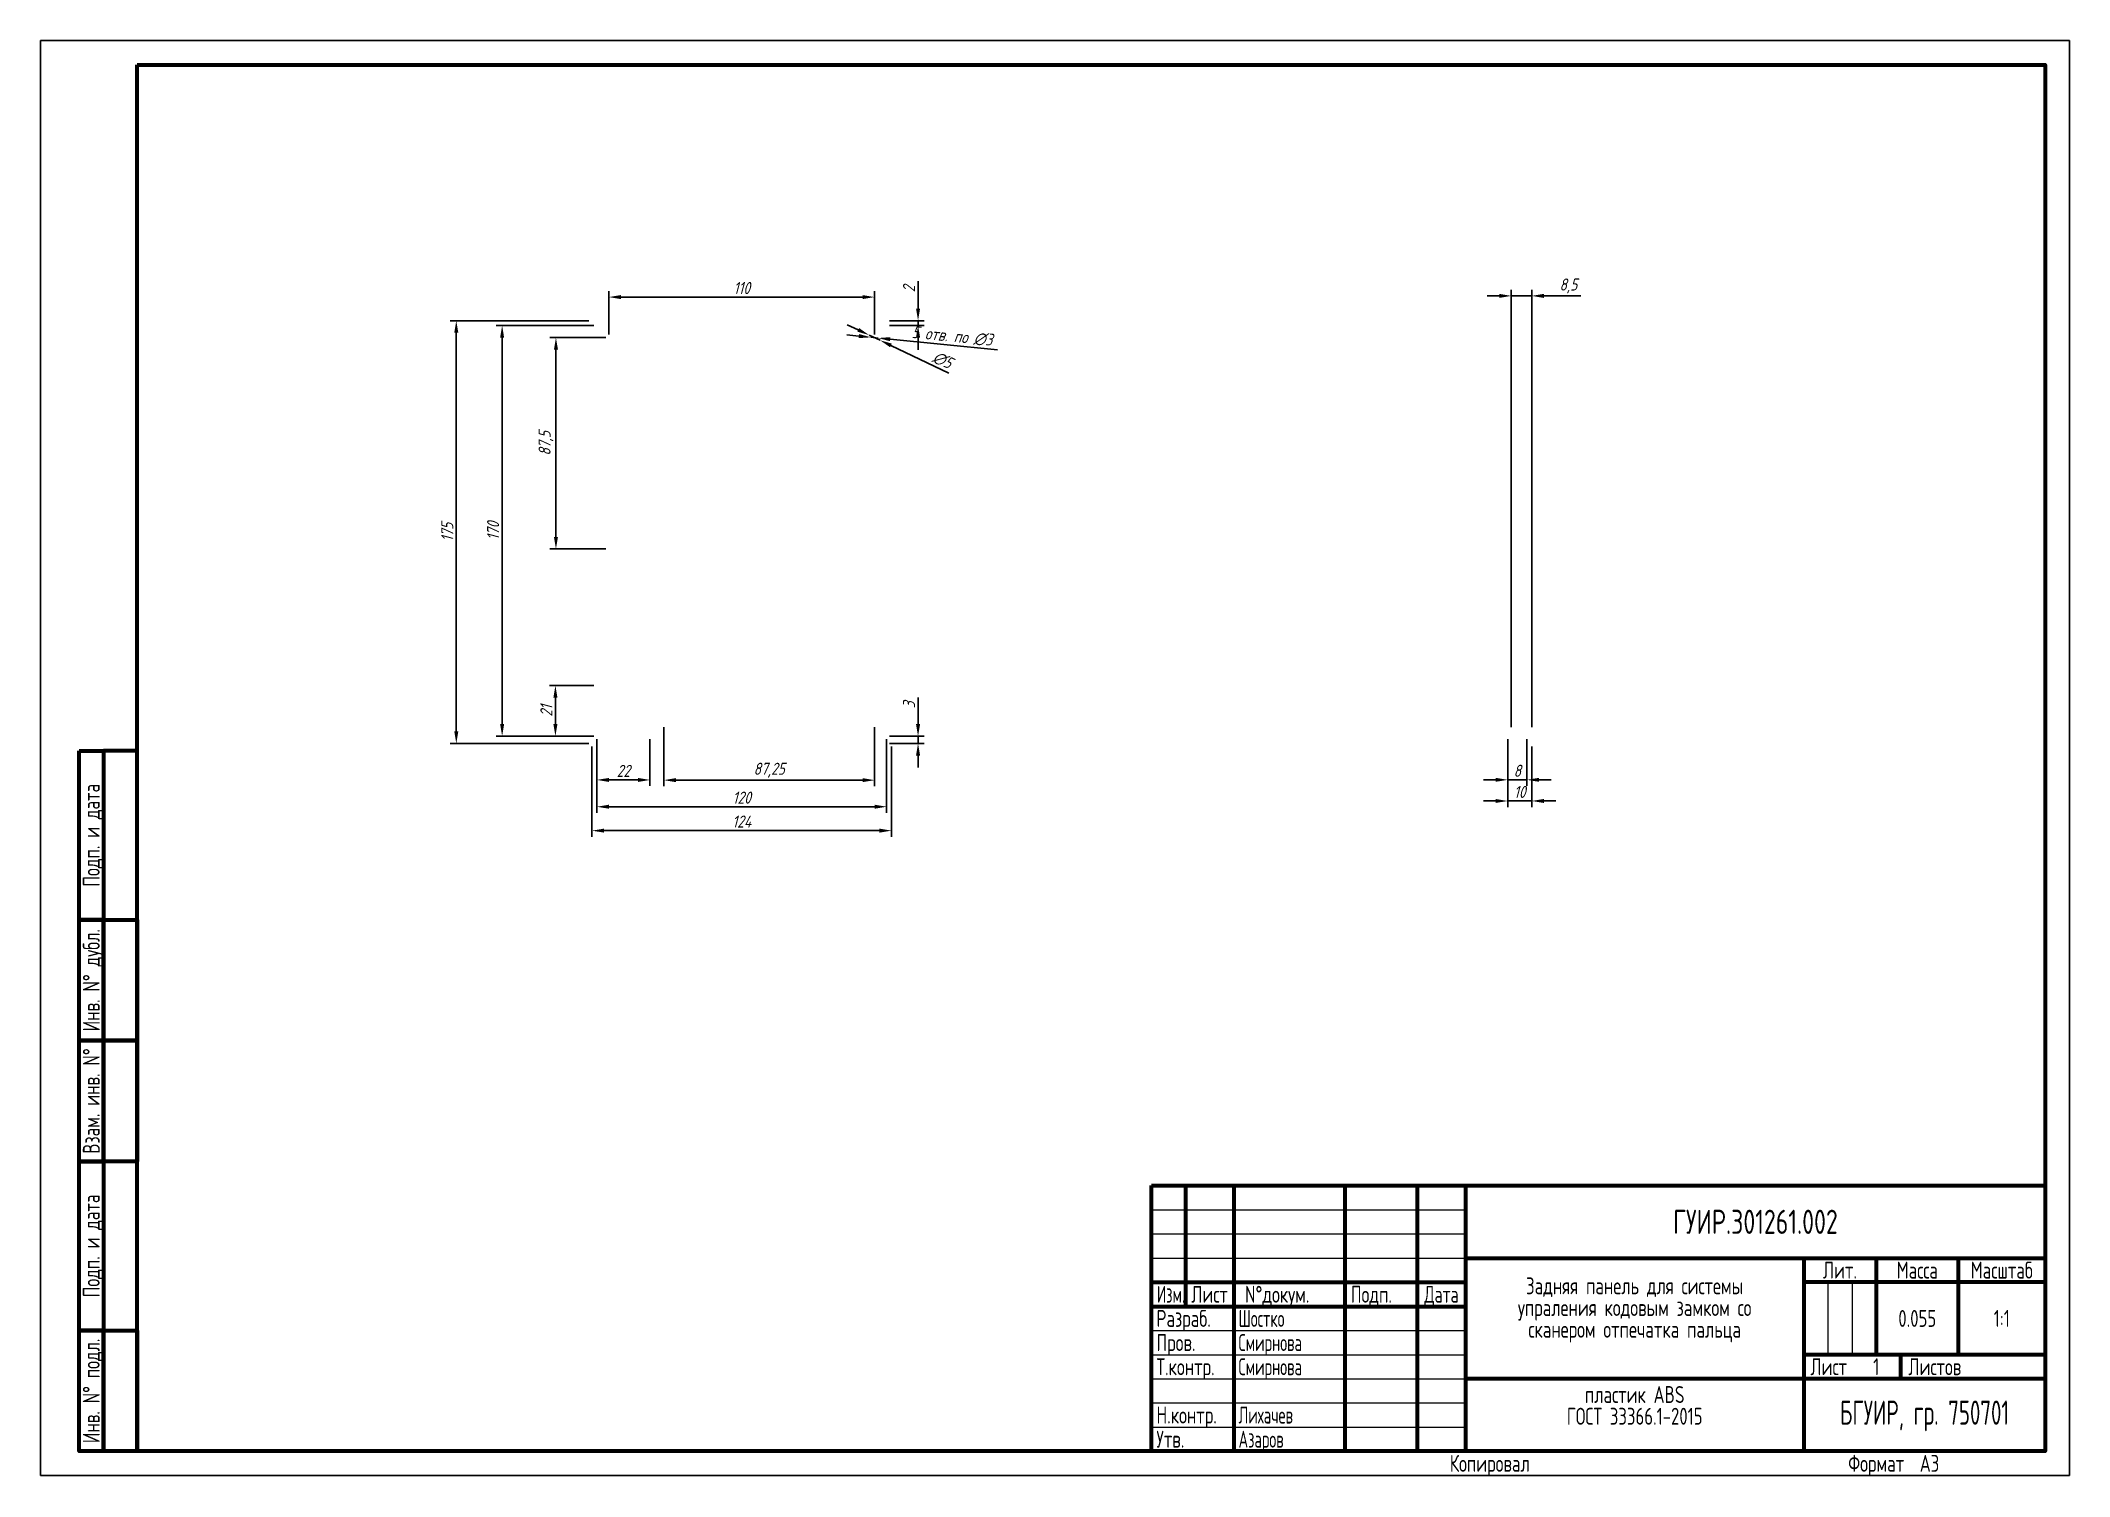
# Paper-space layout 'А3' of a CAD drawing. Header units: millimetres. Extents: x -3 to 417, y -3 to 294.
import ezdxf
from ezdxf.enums import TextEntityAlignment as Align

# ---------------------------------------------------------------- set-up
doc = ezdxf.new("R2010")
doc.units = ezdxf.units.MM
doc.layers.add('РАМКА', color=7, linetype='Continuous', lineweight=60)
doc.styles.get("Standard").update_dxf_attribs({"font": '', "oblique": 15})
doc.styles.add('СПДС', font='geniso.shx', dxfattribs={"width": 0.8})
doc.styles.get('Standard').set_extended_font_data('GOST type A')
doc.dimstyles.new('ISO-25', dxfattribs={"dimtxt": 2.5, "dimasz": 2.5, "dimexe": 1.25, "dimexo": 0.625, "dimtad": 1, "dimtxsty": 'Standard', "dimcen": 2.5, "dimadec": 0, "dimazin": 0, "dimtfac": 1, "dimtmove": 0, "dimatfit": 3, "dimfxl": 1, "dimarcsym": 0})

# ---------------------------------------------------------------- blocks, each defined once
blk = doc.blocks.new('*U7')
at = {"color": 0, "linetype": 'Continuous', "lineweight": 25}
blk.add_lwpolyline([(-420, 0), (0, 0), (0, 297), (-420, 297)], close=True, dxfattribs=at)
at = {"color": 0, "linetype": 'Continuous', "lineweight": -2}
for points in [[(-400, 292), (-5, 292), (-5, 5), (-400, 5)], [(-412, 150), (-407, 150), (-407, 115), (-412, 115)], [(-407, 115), (-400, 115), (-400, 150), (-407, 150)], [(-412, 115), (-407, 115), (-407, 90), (-412, 90)], [(-407, 115), (-400, 115), (-400, 90), (-407, 90)], [(-412, 90), (-407, 90), (-407, 65), (-412, 65)], [(-407, 90), (-400, 90), (-400, 65), (-407, 65)], [(-412, 65), (-407, 65), (-407, 30), (-412, 30)], [(-407, 30), (-400, 30), (-400, 65), (-407, 65)], [(-412, 30), (-407, 30), (-407, 5), (-412, 5)], [(-407, 30), (-400, 30), (-400, 5), (-407, 5)]]:
    blk.add_lwpolyline(points, close=True, dxfattribs=at)
at = {"color": 0, "linetype": 'Continuous', "lineweight": 20, "style": 'СПДС', "width": 0.8}
for s, p in [('Подп. и дата', (-409.5, 132.5)), ('Инв. N%%D дубл.', (-409.5, 102.5)), ('Взам. инв. N%%D', (-409.5, 77.5)), ('Подп. и дата', (-409.5, 47.5)), ('Инв. N%%D подл.', (-409.5, 17.5))]:
    blk.add_text(s, height=3.5, rotation=90, dxfattribs=at).set_placement(p, align=Align.MIDDLE_CENTER)
blk = doc.blocks.new('*U4')
at = {"color": 0, "linetype": 'Continuous', "lineweight": -2}
for p, q in [((-178, 55), (-178, 30)), ((-168, 55), (-168, 0)), ((-145, 55), (-145, 0)), ((-130, 55), (-130, 0)), ((-120, 55), (-120, 0)), ((-120, 40), (0, 40)), ((-50, 40), (-50, 0)), ((-35, 40), (-35, 20)), ((-18, 40), (-18, 20)), ((-185, 35), (-120, 35)), ((0, 35), (-50, 35)), ((-185, 30), (-120, 30)), ((0, 20), (-50, 20)), ((-30, 20), (-30, 15)), ((0, 15), (-120, 15))]:
    blk.add_line(p, q, dxfattribs=at)
at = {"color": 0, "linetype": 'Continuous', "lineweight": 20}
for p, q in [((-185, 50), (-120, 50)), ((-185, 45), (-120, 45)), ((-185, 40), (-120, 40)), ((-45, 35), (-45, 20)), ((-40, 35), (-40, 20)), ((-185, 25), (-120, 25)), ((-185, 20), (-120, 20)), ((-185, 15), (-120, 15)), ((-185, 10), (-120, 10)), ((-185, 5), (-120, 5))]:
    blk.add_line(p, q, dxfattribs=at)
at = {"color": 0, "linetype": 'Continuous', "lineweight": -2}
blk.add_lwpolyline([(-185, 55), (0, 55), (0, 0), (-185, 0)], close=True, dxfattribs=at)
at = {"color": 0, "linetype": 'Continuous', "lineweight": 20, "style": 'СПДС'}
for s, width, p in [('Лит.', 0.8, (-42.5, 37.5)), ('Масса', 0.8, (-26.5, 37.5)), ('Масштаб', 0.8, (-9, 37.5)), ('Изм.', 0.7, (-181, 32.5)), ('Лист', 0.8, (-173, 32.5)), ('N%%Dдокум.', 0.8, (-159, 32.5)), ('Подп.', 0.8, (-139.5, 32.5)), ('Дата', 0.75, (-125, 32.5)), ('Лист', 0.8, (-44.82, 17.5)), ('Листов', 0.8, (-22.86, 17.5)), ('Копировал', 0.8, (-115, -2.5)), ('Формат', 0.8, (-35, -2.5))]:
    blk.add_text(s, height=3.5, dxfattribs=dict(at, width=width)).set_placement(p, align=Align.MIDDLE_CENTER)
at = {"color": 0, "linetype": 'Continuous', "lineweight": 20, "style": 'СПДС', "flags": 8}
for tag, height, width, p in [('IZM1', 3.5, 0.8, (-181.5, 50.75)), ('LIST1', 3.5, 0.8, (-173, 50.75)), ('NDOC1', 3.5, 0.7, (-157, 50.75)), ('DAT1', 3.5, 0.6, (-125, 50.75)), ('IZM2', 3.5, 0.8, (-181.5, 45.75)), ('LIST2', 3.5, 0.8, (-173, 45.75)), ('NDOC2', 3.5, 0.7, (-157, 45.75)), ('DAT2', 3.5, 0.6, (-125, 45.75)), ('OBOZNACHEN', 5, 0.8, (-60, 45)), ('IZM3', 3.5, 0.8, (-181.5, 40.75)), ('LIST3', 3.5, 0.8, (-173, 40.75)), ('NDOC3', 3.5, 0.7, (-157, 40.75)), ('DAT3', 3.5, 0.6, (-125, 40.75)), ('IZM4', 3.5, 0.8, (-181.5, 35.75)), ('LIST4', 3.5, 0.8, (-173, 35.75)), ('NDOC4', 3.5, 0.7, (-157, 35.75)), ('DAT4', 3.5, 0.6, (-125, 35.75)), ('NAME-PRODUKT1', 3.5, 0.8, (-85, 32.5)), ('NAME-PRODUKT2', 3.5, 0.8, (-85, 28)), ('DATE1', 3.5, 0.6, (-125, 25.75)), ('NAME-PRODUKT3', 3.5, 0.8, (-85, 23.5)), ('DATE2', 3.5, 0.6, (-125, 20.75)), ('DATE3', 3.5, 0.6, (-125, 15.75)), ('NAME-DOCUMENT', 3.5, 0.8, (-84.97, 16.5)), ('DATE4', 3.5, 0.6, (-125, 10.75)), ('NAME-MAT1', 3.5, 0.8, (-85, 10)), ('DATE5', 3.5, 0.6, (-125, 5.75)), ('NAME-MAT2', 3.5, 0.8, (-85, 5.5)), ('ORGANIZATION', 5, 0.7, (-25, 5.5)), ('ORGANIZATION1', 3.5, 0.8, (-25, 8)), ('DATE6', 3.5, 0.6, (-125, 0.75)), ('NAME-MAT3', 3.5, 0.8, (-85, 1)), ('ORGANIZATION2', 3.5, 0.8, (-25, 3))]:
    blk.add_attdef(tag, text='', height=height, dxfattribs=dict(at, width=width)).set_placement(p, align=Align.CENTER)
for tag, p, width in [('JOB1', (-184, 25.75), 0.8), ('NAME1', (-167, 25.75), 0.7), ('JOB2', (-184, 20.75), 0.8), ('NAME2', (-167, 20.75), 0.7), ('JOB3', (-184, 15.75), 0.8), ('NAME3', (-167, 15.75), 0.7), ('JOB4', (-184, 10.75), 0.8), ('NAME4', (-167, 10.75), 0.7), ('JOB5', (-184, 5.75), 0.8), ('NAME5', (-167, 5.75), 0.7), ('JOB6', (-184, 0.75), 0.8), ('NAME6', (-167, 0.75), 0.7), ('FORMAT', (-25.97, -4.25), 0.8)]:
    blk.add_attdef(tag, p, '', height=3.5, dxfattribs=dict(at, width=width))
at = {"color": 0, "linetype": 'Continuous', "lineweight": 20, "style": 'СПДС', "width": 0.8, "flags": 8}
for tag, p in [('STAGE', (-47.5, 27.5)), ('MASSA', (-26.5, 27.5)), ('SCALE', (-9, 27.5)), ('LIST', (-35, 17.5)), ('LISTS', (-8.32, 17.5))]:
    blk.add_attdef(tag, text='', height=3.5, dxfattribs=at).set_placement(p, align=Align.MIDDLE_CENTER)
blk = doc.blocks.new('*D15')
at = {"color": 0, "lineweight": -2, "transparency": 16777216}
for p, q in [((110.35, 235.88), (81.64, 235.88)), ((82.89, 150.88), (82.89, 233.38)), ((110.35, 148.38), (81.64, 148.38))]:
    blk.add_line(p, q, dxfattribs=at)
at = {"color": 0, "transparency": 16777216}
for points in [[(82.47, 233.38), (83.31, 233.38), (82.89, 235.88)], [(82.47, 150.88), (83.31, 150.88), (82.89, 148.38)]]:
    blk.add_solid(points, dxfattribs=at)
at = {"layer": 'Defpoints', "color": 0, "transparency": 16777216}
for p in [(82.89, 235.88), (110.98, 235.88), (110.98, 148.38)]:
    blk.add_point(p, dxfattribs=at)
at = {"color": 0, "transparency": 16777216, "insert": (81.02, 192.13), "char_height": 2.5, "attachment_point": 5, "rotation": 90}
blk.add_mtext('175', dxfattribs=at)
blk = doc.blocks.new('*D16')
at = {"color": 0, "lineweight": -2, "transparency": 16777216}
for p, q in [((111.35, 234.88), (91.13, 234.88)), ((92.38, 152.38), (92.38, 232.38)), ((111.35, 149.88), (91.13, 149.88))]:
    blk.add_line(p, q, dxfattribs=at)
at = {"color": 0, "transparency": 16777216}
for points in [[(91.96, 232.38), (92.79, 232.38), (92.38, 234.88)], [(91.96, 152.38), (92.79, 152.38), (92.38, 149.88)]]:
    blk.add_solid(points, dxfattribs=at)
at = {"layer": 'Defpoints', "color": 0, "transparency": 16777216}
for p in [(92.38, 234.88), (111.98, 234.88), (111.98, 149.88)]:
    blk.add_point(p, dxfattribs=at)
at = {"color": 0, "transparency": 16777216, "insert": (90.5, 192.38), "char_height": 2.5, "attachment_point": 5, "rotation": 90}
blk.add_mtext('170', dxfattribs=at)
blk = doc.blocks.new('*D17')
at = {"color": 0, "lineweight": -2, "transparency": 16777216}
for p, q in [((114.48, 233), (114.48, 242.02)), ((116.98, 240.77), (166.98, 240.77)), ((169.48, 233), (169.48, 242.02))]:
    blk.add_line(p, q, dxfattribs=at)
at = {"color": 0, "transparency": 16777216}
for points in [[(116.98, 241.19), (116.98, 240.36), (114.48, 240.77)], [(166.98, 241.19), (166.98, 240.36), (169.48, 240.77)]]:
    blk.add_solid(points, dxfattribs=at)
at = {"layer": 'Defpoints', "color": 0, "transparency": 16777216}
for p in [(169.48, 240.77), (114.48, 232.38), (169.48, 232.38)]:
    blk.add_point(p, dxfattribs=at)
at = {"color": 0, "transparency": 16777216, "insert": (141.98, 242.65), "char_height": 2.5, "attachment_point": 5}
blk.add_mtext('110', dxfattribs=at)
blk = doc.blocks.new('*D18')
at = {"color": 0, "lineweight": -2, "transparency": 16777216}
for p, q in [((113.85, 232.38), (102.27, 232.38)), ((103.52, 191.13), (103.52, 229.88)), ((113.85, 188.63), (102.27, 188.63))]:
    blk.add_line(p, q, dxfattribs=at)
at = {"color": 0, "transparency": 16777216}
for points in [[(103.1, 229.88), (103.94, 229.88), (103.52, 232.38)], [(103.1, 191.13), (103.94, 191.13), (103.52, 188.63)]]:
    blk.add_solid(points, dxfattribs=at)
at = {"layer": 'Defpoints', "color": 0, "transparency": 16777216}
for p in [(103.52, 232.38), (114.48, 232.38), (114.48, 188.63)]:
    blk.add_point(p, dxfattribs=at)
at = {"color": 0, "transparency": 16777216, "insert": (101.46, 210.5), "char_height": 2.5, "attachment_point": 5, "rotation": 90}
blk.add_mtext('87,5', dxfattribs=at)
blk = doc.blocks.new('*D19')
at = {"color": 0, "lineweight": -2, "transparency": 16777216}
for p, q in [((125.85, 151.75), (125.85, 139.53)), ((169.48, 151.75), (169.48, 139.53)), ((128.35, 140.78), (166.98, 140.78))]:
    blk.add_line(p, q, dxfattribs=at)
at = {"color": 0, "transparency": 16777216}
for points in [[(128.35, 141.2), (128.35, 140.37), (125.85, 140.78)], [(166.98, 141.2), (166.98, 140.37), (169.48, 140.78)]]:
    blk.add_solid(points, dxfattribs=at)
at = {"layer": 'Defpoints', "color": 0, "transparency": 16777216}
for p in [(125.85, 152.38), (169.48, 152.38), (169.48, 140.78)]:
    blk.add_point(p, dxfattribs=at)
at = {"color": 0, "transparency": 16777216, "insert": (147.67, 142.85), "char_height": 2.5, "attachment_point": 5}
blk.add_mtext('87,25', dxfattribs=at)
blk = doc.blocks.new('*D20')
at = {"color": 0, "lineweight": -2, "transparency": 16777216}
for p, q in [((111.98, 149.25), (111.98, 134.03)), ((171.98, 149.25), (171.98, 134.03)), ((169.48, 135.28), (114.48, 135.28))]:
    blk.add_line(p, q, dxfattribs=at)
at = {"color": 0, "transparency": 16777216}
for points in [[(114.48, 135.7), (114.48, 134.87), (111.98, 135.28)], [(169.48, 135.7), (169.48, 134.87), (171.98, 135.28)]]:
    blk.add_solid(points, dxfattribs=at)
at = {"layer": 'Defpoints', "color": 0, "transparency": 16777216}
for p in [(111.98, 149.88), (171.98, 149.88), (111.98, 135.28)]:
    blk.add_point(p, dxfattribs=at)
at = {"color": 0, "transparency": 16777216, "insert": (141.98, 137.16), "char_height": 2.5, "attachment_point": 5}
blk.add_mtext('120', dxfattribs=at)
blk = doc.blocks.new('*D21')
at = {"color": 0, "lineweight": -2, "transparency": 16777216}
for p, q in [((110.98, 147.75), (110.98, 129.08)), ((172.98, 147.75), (172.98, 129.08)), ((170.48, 130.33), (113.48, 130.33))]:
    blk.add_line(p, q, dxfattribs=at)
at = {"color": 0, "transparency": 16777216}
for points in [[(113.48, 130.75), (113.48, 129.92), (110.98, 130.33)], [(170.48, 130.75), (170.48, 129.92), (172.98, 130.33)]]:
    blk.add_solid(points, dxfattribs=at)
at = {"layer": 'Defpoints', "color": 0, "transparency": 16777216}
for p in [(110.98, 148.38), (172.98, 148.38), (110.98, 130.33)]:
    blk.add_point(p, dxfattribs=at)
at = {"color": 0, "transparency": 16777216, "insert": (141.98, 132.21), "char_height": 2.5, "attachment_point": 5}
blk.add_mtext('124', dxfattribs=at)
blk = doc.blocks.new('*D22')
at = {"color": 0, "lineweight": -2, "transparency": 16777216}
for p, q in [((111.98, 149.25), (111.98, 139.58)), ((122.98, 149.25), (122.98, 139.58)), ((120.48, 140.83), (114.48, 140.83))]:
    blk.add_line(p, q, dxfattribs=at)
at = {"color": 0, "transparency": 16777216}
for points in [[(114.48, 141.24), (114.48, 140.41), (111.98, 140.83)], [(120.48, 141.24), (120.48, 140.41), (122.98, 140.83)]]:
    blk.add_solid(points, dxfattribs=at)
at = {"layer": 'Defpoints', "color": 0, "transparency": 16777216}
for p in [(111.98, 149.88), (122.98, 149.88), (111.98, 140.83)]:
    blk.add_point(p, dxfattribs=at)
at = {"color": 0, "transparency": 16777216, "insert": (117.48, 142.7), "char_height": 2.5, "attachment_point": 5}
blk.add_mtext('22', dxfattribs=at)
blk = doc.blocks.new('*D23')
at = {"color": 0, "lineweight": -2, "transparency": 16777216}
for p, q in [((111.35, 160.38), (102.16, 160.38)), ((103.41, 152.38), (103.41, 157.88)), ((111.35, 149.88), (102.16, 149.88))]:
    blk.add_line(p, q, dxfattribs=at)
at = {"color": 0, "transparency": 16777216}
for points in [[(102.99, 157.88), (103.83, 157.88), (103.41, 160.38)], [(102.99, 152.38), (103.83, 152.38), (103.41, 149.88)]]:
    blk.add_solid(points, dxfattribs=at)
at = {"layer": 'Defpoints', "color": 0, "transparency": 16777216}
for p in [(103.41, 160.38), (111.98, 160.38), (111.98, 149.88)]:
    blk.add_point(p, dxfattribs=at)
at = {"color": 0, "transparency": 16777216, "insert": (101.53, 155.13), "char_height": 2.5, "attachment_point": 5, "rotation": 90}
blk.add_mtext('21', dxfattribs=at)
blk = doc.blocks.new('*D24')
at = {"color": 0, "lineweight": -2, "transparency": 16777216}
for p, q in [((178.48, 152.38), (178.48, 157.87)), ((172.6, 149.88), (179.73, 149.88)), ((172.6, 148.38), (179.73, 148.38)), ((178.48, 148.38), (178.48, 149.88)), ((178.48, 145.88), (178.48, 143.38))]:
    blk.add_line(p, q, dxfattribs=at)
at = {"color": 0, "transparency": 16777216}
for points in [[(178.06, 152.38), (178.9, 152.38), (178.48, 149.88)], [(178.06, 145.88), (178.9, 145.88), (178.48, 148.38)]]:
    blk.add_solid(points, dxfattribs=at)
at = {"layer": 'Defpoints', "color": 0, "transparency": 16777216}
for p in [(171.98, 149.88), (171.98, 148.38), (178.48, 149.88)]:
    blk.add_point(p, dxfattribs=at)
at = {"color": 0, "transparency": 16777216, "insert": (176.61, 156.37), "char_height": 2.5, "attachment_point": 5, "rotation": 90}
blk.add_mtext('3', dxfattribs=at)
blk = doc.blocks.new('*D25')
at = {"color": 0, "lineweight": -2, "transparency": 16777216}
for p, q in [((178.48, 238.38), (178.48, 244.06)), ((172.6, 235.88), (179.73, 235.88)), ((178.48, 234.88), (178.48, 235.88)), ((172.6, 234.88), (179.73, 234.88)), ((178.48, 232.38), (178.48, 229.88))]:
    blk.add_line(p, q, dxfattribs=at)
at = {"color": 0, "transparency": 16777216}
for points in [[(178.06, 238.38), (178.9, 238.38), (178.48, 235.88)], [(178.06, 232.38), (178.9, 232.38), (178.48, 234.88)]]:
    blk.add_solid(points, dxfattribs=at)
at = {"layer": 'Defpoints', "color": 0, "transparency": 16777216}
for p in [(171.98, 235.88), (178.48, 235.88), (171.98, 234.88)]:
    blk.add_point(p, dxfattribs=at)
at = {"color": 0, "transparency": 16777216, "insert": (176.61, 242.47), "char_height": 2.5, "attachment_point": 5, "rotation": 90}
blk.add_mtext('2', dxfattribs=at)
blk = doc.blocks.new('*D26')
at = {"color": 0, "lineweight": -2, "transparency": 16777216}
for p, q in [((300.54, 147.75), (300.54, 135.22)), ((305.54, 147.75), (305.54, 135.22)), ((298.04, 136.47), (295.54, 136.47)), ((305.54, 136.47), (300.54, 136.47)), ((308.04, 136.47), (310.54, 136.47))]:
    blk.add_line(p, q, dxfattribs=at)
at = {"color": 0, "transparency": 16777216}
for points in [[(298.04, 136.89), (298.04, 136.06), (300.54, 136.47)], [(308.04, 136.89), (308.04, 136.06), (305.54, 136.47)]]:
    blk.add_solid(points, dxfattribs=at)
at = {"layer": 'Defpoints', "color": 0, "transparency": 16777216}
for p in [(300.54, 148.38), (305.54, 148.38), (300.54, 136.47)]:
    blk.add_point(p, dxfattribs=at)
at = {"color": 0, "transparency": 16777216, "insert": (303.04, 138.35), "char_height": 2.5, "attachment_point": 5}
blk.add_mtext('10', dxfattribs=at)
blk = doc.blocks.new('*D27')
at = {"color": 0, "lineweight": -2, "transparency": 16777216}
for p, q in [((298.79, 241.02), (296.29, 241.02)), ((301.29, 151.75), (301.29, 242.27)), ((301.29, 241.02), (305.54, 241.02)), ((305.54, 151.75), (305.54, 242.27)), ((308.04, 241.02), (315.68, 241.02))]:
    blk.add_line(p, q, dxfattribs=at)
at = {"color": 0, "transparency": 16777216}
for points in [[(298.79, 241.44), (298.79, 240.6), (301.29, 241.02)], [(308.04, 241.44), (308.04, 240.6), (305.54, 241.02)]]:
    blk.add_solid(points, dxfattribs=at)
at = {"layer": 'Defpoints', "color": 0, "transparency": 16777216}
for p in [(305.54, 241.02), (301.29, 151.13), (305.54, 151.13)]:
    blk.add_point(p, dxfattribs=at)
at = {"color": 0, "transparency": 16777216, "insert": (313.11, 243.08), "char_height": 2.5, "attachment_point": 5}
blk.add_mtext('8,5', dxfattribs=at)
blk = doc.blocks.new('*D28')
at = {"color": 0, "lineweight": -2, "transparency": 16777216}
for p, q in [((300.54, 149.25), (300.54, 139.6)), ((304.54, 149.25), (304.54, 139.6)), ((298.04, 140.85), (295.54, 140.85)), ((304.54, 140.85), (300.54, 140.85)), ((307.04, 140.85), (309.54, 140.85))]:
    blk.add_line(p, q, dxfattribs=at)
at = {"color": 0, "transparency": 16777216}
for points in [[(298.04, 141.27), (298.04, 140.44), (300.54, 140.85)], [(307.04, 141.27), (307.04, 140.44), (304.54, 140.85)]]:
    blk.add_solid(points, dxfattribs=at)
at = {"layer": 'Defpoints', "color": 0, "transparency": 16777216}
for p in [(300.54, 149.88), (304.54, 149.88), (300.54, 140.85)]:
    blk.add_point(p, dxfattribs=at)
at = {"color": 0, "transparency": 16777216, "insert": (302.54, 142.73), "char_height": 2.5, "attachment_point": 5}
blk.add_mtext('8', dxfattribs=at)
blk = doc.blocks.new('*D29')
at = {"color": 0, "lineweight": -2, "transparency": 16777216}
for p, q in [((166.24, 232.7), (163.76, 232.94)), ((168.73, 232.45), (170.22, 232.3)), ((194.96, 229.85), (172.71, 232.06))]:
    blk.add_line(p, q, dxfattribs=at)
at = {"color": 0, "transparency": 16777216}
for points in [[(166.28, 233.11), (166.2, 232.28), (168.73, 232.45)], [(172.75, 232.47), (172.67, 231.64), (170.22, 232.3)]]:
    blk.add_solid(points, dxfattribs=at)
at = {"layer": 'Defpoints', "color": 0, "transparency": 16777216}
for p in [(168.73, 232.45), (170.22, 232.3)]:
    blk.add_point(p, dxfattribs=at)
at = {"color": 0, "transparency": 16777216, "insert": (185.55, 232.67), "char_height": 2.5, "attachment_point": 5, "rotation": 354.3499}
blk.add_mtext('5 отв. по ∅3', dxfattribs=at)
blk = doc.blocks.new('*D30')
at = {"color": 0, "lineweight": -2, "transparency": 16777216}
for p, q in [((166.09, 233.99), (163.83, 235.06)), ((168.35, 232.91), (170.61, 231.84)), ((184.86, 225.05), (172.86, 230.76))]:
    blk.add_line(p, q, dxfattribs=at)
at = {"color": 0, "transparency": 16777216}
for points in [[(166.27, 234.36), (165.91, 233.61), (168.35, 232.91)], [(173.04, 231.14), (172.68, 230.39), (170.61, 231.84)]]:
    blk.add_solid(points, dxfattribs=at)
at = {"layer": 'Defpoints', "color": 0, "transparency": 16777216}
for p in [(168.35, 232.91), (170.61, 231.84)]:
    blk.add_point(p, dxfattribs=at)
at = {"color": 0, "transparency": 16777216, "insert": (183.56, 227.75), "char_height": 2.5, "attachment_point": 5, "rotation": 334.541}
blk.add_mtext('∅5', dxfattribs=at)

psp = doc.layouts.new('А3')

# ---------------------------------------------------------------- block references
at = {"layer": 'РАМКА'}
psp.add_blockref('*U7', (416.8294, -3.1351), dxfattribs=at)
ref = psp.add_blockref('*U4', (411.8294, 1.8649), dxfattribs=at)
ref.add_attrib('OBOZNACHEN', 'ГУИР.301261.002', dxfattribs={"layer": '0', "color": 0, "linetype": 'Continuous', "lineweight": 20, "height": 5, "style": 'СПДС', "width": 0.8}).set_placement((351.8294, 46.8649), align=Align.CENTER)
ref.add_attrib('NAME-PRODUKT1', 'Задняя панель для системы', dxfattribs={"layer": '0', "color": 0, "linetype": 'Continuous', "lineweight": 20, "height": 3.5, "style": 'СПДС', "width": 0.8}).set_placement((326.8294, 34.3649), align=Align.CENTER)
ref.add_attrib('NAME-PRODUKT2', 'упраления кодовым замком со', dxfattribs={"layer": '0', "color": 0, "linetype": 'Continuous', "lineweight": 20, "height": 3.5, "style": 'СПДС', "width": 0.8}).set_placement((326.8294, 29.8649), align=Align.CENTER)
ref.add_attrib('NAME-PRODUKT3', 'сканером отпечатка пальца', dxfattribs={"layer": '0', "color": 0, "linetype": 'Continuous', "lineweight": 20, "height": 3.5, "style": 'СПДС', "width": 0.8}).set_placement((326.8294, 25.3649), align=Align.CENTER)
ref.add_attrib('NAME-MAT1', 'пластик ABS', dxfattribs={"layer": '0', "color": 0, "linetype": 'Continuous', "lineweight": 20, "height": 3.5, "style": 'СПДС', "width": 0.8}).set_placement((326.8294, 11.8649), align=Align.CENTER)
ref.add_attrib('NAME-MAT2', 'ГОСТ 33366.1-2015', dxfattribs={"layer": '0', "color": 0, "linetype": 'Continuous', "lineweight": 20, "height": 3.5, "style": 'СПДС', "width": 0.8}).set_placement((326.8294, 7.3649), align=Align.CENTER)
ref.add_attrib('MASSA', '0.055', dxfattribs={"layer": '0', "color": 0, "linetype": 'Continuous', "lineweight": 20, "height": 3.5, "style": 'СПДС', "width": 0.8}).set_placement((385.3294, 29.3649), align=Align.MIDDLE_CENTER)
ref.add_attrib('SCALE', '1:1', dxfattribs={"layer": '0', "color": 0, "linetype": 'Continuous', "lineweight": 20, "height": 3.5, "style": 'СПДС', "width": 0.8}).set_placement((402.8294, 29.3649), align=Align.MIDDLE_CENTER)
ref.add_attrib('ORGANIZATION', 'БГУИР, гр. 750701', dxfattribs={"layer": '0', "color": 0, "linetype": 'Continuous', "lineweight": 20, "height": 5, "style": 'СПДС', "width": 0.7}).set_placement((386.8294, 7.3649), align=Align.CENTER)
ref.add_attrib('JOB1', 'Разраб.', (227.8294, 27.6149), dxfattribs={"layer": '0', "color": 0, "linetype": 'Continuous', "lineweight": 20, "height": 3.5, "style": 'СПДС', "width": 0.8})
ref.add_attrib('NAME1', 'Шостко', (244.8294, 27.6149), dxfattribs={"layer": '0', "color": 0, "linetype": 'Continuous', "lineweight": 20, "height": 3.5, "style": 'СПДС', "width": 0.7})
ref.add_attrib('JOB2', 'Пров.', (227.8294, 22.6149), dxfattribs={"layer": '0', "color": 0, "linetype": 'Continuous', "lineweight": 20, "height": 3.5, "style": 'СПДС', "width": 0.8})
ref.add_attrib('NAME2', 'Смирнова', (244.8294, 22.6149), dxfattribs={"layer": '0', "color": 0, "linetype": 'Continuous', "lineweight": 20, "height": 3.5, "style": 'СПДС', "width": 0.7})
ref.add_attrib('JOB3', 'Т.контр.', (227.8294, 17.6149), dxfattribs={"layer": '0', "color": 0, "linetype": 'Continuous', "lineweight": 20, "height": 3.5, "style": 'СПДС', "width": 0.8})
ref.add_attrib('NAME3', 'Смирнова', (244.8294, 17.6149), dxfattribs={"layer": '0', "color": 0, "linetype": 'Continuous', "lineweight": 20, "height": 3.5, "style": 'СПДС', "width": 0.7})
ref.add_attrib('JOB5', 'Н.контр.', (227.8294, 7.6149), dxfattribs={"layer": '0', "color": 0, "linetype": 'Continuous', "lineweight": 20, "height": 3.5, "style": 'СПДС', "width": 0.8})
ref.add_attrib('NAME5', 'Лихачев', (244.8294, 7.6149), dxfattribs={"layer": '0', "color": 0, "linetype": 'Continuous', "lineweight": 20, "height": 3.5, "style": 'СПДС', "width": 0.7})
ref.add_attrib('JOB6', 'Утв.', (227.8294, 2.6149), dxfattribs={"layer": '0', "color": 0, "linetype": 'Continuous', "lineweight": 20, "height": 3.5, "style": 'СПДС', "width": 0.8})
ref.add_attrib('NAME6', 'Азаров', (244.8294, 2.6149), dxfattribs={"layer": '0', "color": 0, "linetype": 'Continuous', "lineweight": 20, "height": 3.5, "style": 'СПДС', "width": 0.7})
ref.add_attrib('FORMAT', 'A3', (385.8559, -2.3851), dxfattribs={"layer": '0', "color": 0, "linetype": 'Continuous', "lineweight": 20, "height": 3.5, "style": 'СПДС', "width": 0.8})
ref.add_attrib('LIST', '1', dxfattribs={"layer": '0', "color": 0, "linetype": 'Continuous', "lineweight": 20, "height": 3.5, "style": 'СПДС', "width": 0.8}).set_placement((376.8294, 19.3649), align=Align.MIDDLE_CENTER)

# ---------------------------------------------------------------- dimensions: what is measured, and where the dimension line sits
for base, p1, p2, picture, middle in [((169.4776, 240.7748), (114.4776, 232.3755), (169.4776, 232.3755), '*D17', (141.9776, 242.6507)), ((305.5385, 241.0186), (301.2885, 151.1255), (305.5385, 151.1255), '*D27', (313.107, 243.0822)), ((169.4776, 140.784), (125.8526, 152.3755), (169.4776, 152.3755), '*D19', (147.6651, 142.8475)), ((110.9776, 130.3325), (172.9776, 148.3755), (110.9776, 148.3755), '*D21', (141.9776, 132.2084)), ((111.9776, 135.2848), (171.9776, 149.8755), (111.9776, 149.8755), '*D20', (141.9776, 137.1607)), ((111.9776, 140.8265), (122.9776, 149.8755), (111.9776, 149.8755), '*D22', (117.4776, 142.7024)), ((300.5385, 140.8526), (304.5385, 149.8755), (300.5385, 149.8755), '*D28', (302.5385, 142.7284))]:
    dim = psp.add_linear_dim(base=base, p1=p1, p2=p2, dimstyle='ISO-25', override={"dimlfac": -2})
    dim.commit()
    dim.dimension.update_dxf_attribs({"geometry": picture, "text_midpoint": middle})
for base, p1, p2, picture, middle in [((178.4816, 235.8755), (171.9776, 234.8755), (171.9776, 235.8755), '*D25', (176.6057, 242.4674)), ((82.8913, 235.8755), (110.9776, 148.3755), (110.9776, 235.8755), '*D15', (81.0154, 192.1255)), ((92.377, 234.8755), (111.9776, 149.8755), (111.9776, 234.8755), '*D16', (90.5011, 192.3755)), ((103.5191, 232.3755), (114.4776, 188.6255), (114.4776, 232.3755), '*D18', (101.4555, 210.5005)), ((103.4084, 160.3755), (111.9776, 149.8755), (111.9776, 160.3755), '*D23', (101.5325, 155.1255)), ((178.4816, 149.8755), (171.9776, 148.3755), (171.9776, 149.8755), '*D24', (176.6057, 156.3718))]:
    dim = psp.add_linear_dim(base=base, p1=p1, p2=p2, angle=90, dimstyle='ISO-25', override={"dimlfac": -2})
    dim.commit()
    dim.dimension.update_dxf_attribs({"geometry": picture, "text_midpoint": middle})
dim = psp.add_diameter_dim_2p(p1=(168.7312, 232.4493), p2=(170.2239, 232.3016), text='5 отв. по <>', dimstyle='ISO-25', override={"dimlfac": -2})
dim.commit()
dim.dimension.update_dxf_attribs({"geometry": '*D29', "text_midpoint": (185.3607, 230.8041), "dimtype": 163})
dim = psp.add_diameter_dim_2p(p1=(168.349, 232.9128), p2=(170.6062, 231.8381), dimstyle='ISO-25', override={"dimlfac": -2})
dim.commit()
dim.dimension.update_dxf_attribs({"geometry": '*D30', "text_midpoint": (182.7577, 226.0528), "dimtype": 163})
dim = psp.add_linear_dim(base=(300.5385, 136.4731), p1=(305.5385, 148.3755), p2=(300.5385, 148.3755), dimstyle='ISO-25', override={"dimlfac": -2})
dim.commit()
dim.dimension.update_dxf_attribs({"geometry": '*D26', "text_midpoint": (303.0385, 136.4731), "dimtype": 160})

doc.saveas('drawing.dxf')
